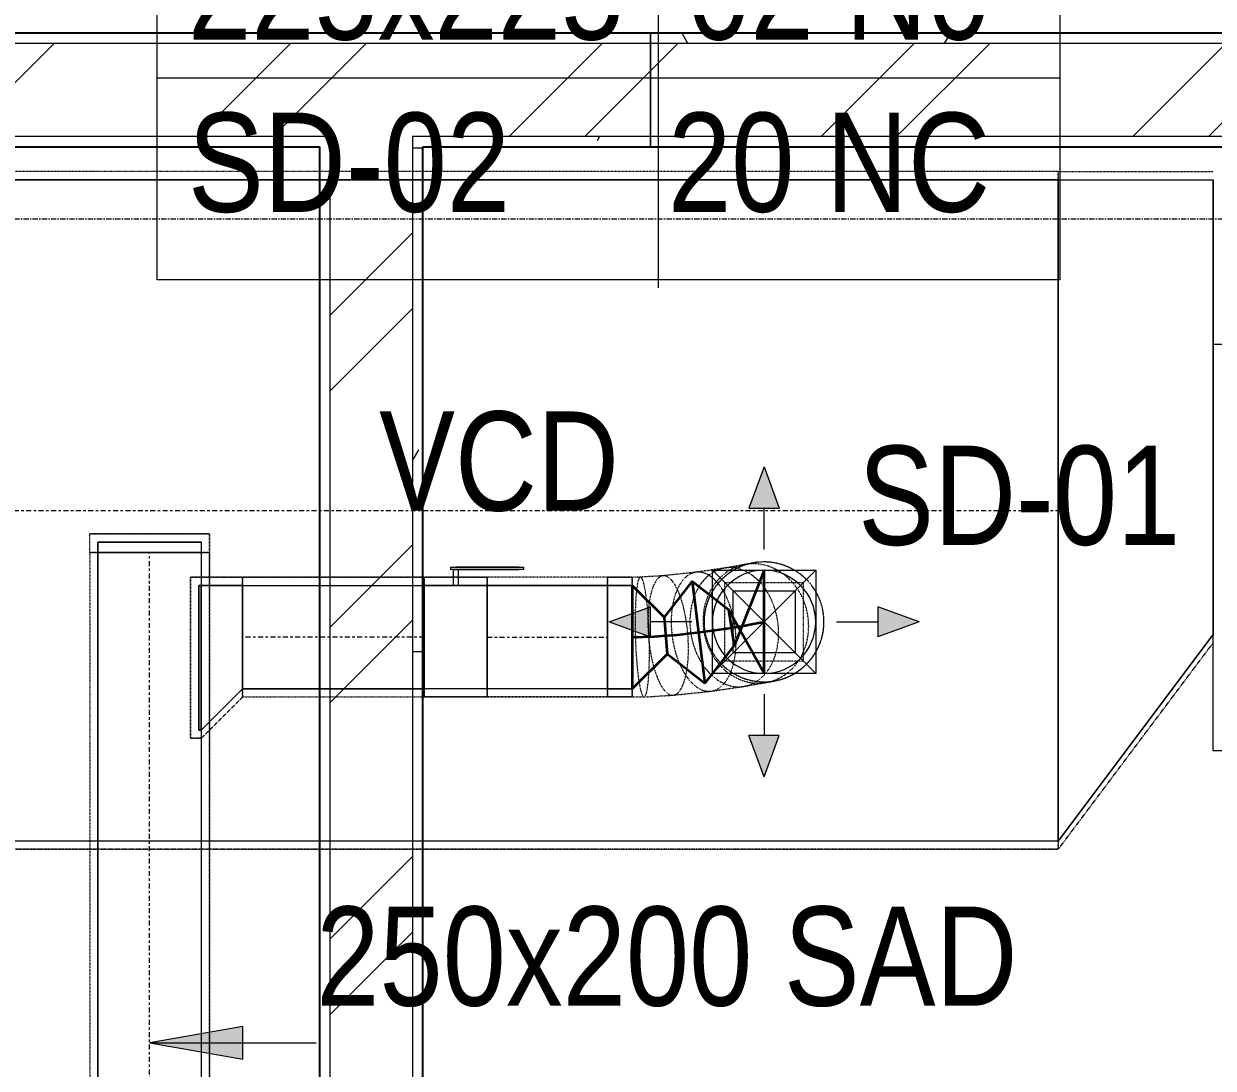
# Model space of a CAD drawing. Header units: inches. Extents: x -83664 to 20107, y -47222 to 19398.
# Drawn here: x 2137 to 5014, y -20819 to -18292 of the extents above; entities that cross this region are included whole.
import ezdxf

# ---------------------------------------------------------------- set-up
doc = ezdxf.new("R2010")
doc.units = ezdxf.units.IN
doc.header["$MEASUREMENT"] = 0
for name, pattern in [('Center', [29.999999, 12, -6, 6, -6]), ('Grid Line', [22.225, 12.7, -3.175, 3.175, -3.175]), ('Hidden 0_50', [1.0584, 0.5292, -0.5292])]:
    doc.linetypes.add(name, pattern=pattern)
for name, color, linetype, lineweight, true_color in [('A-DETL', 7, 'Continuous', 18, 0x00a600), ('M-HVAC-DUCT', 7, 'Continuous', 9, 0xffe97f), ('M-HVAC-DUCT-PATT', 7, 'Continuous', 35, 0x007f00)]:
    doc.layers.add(name, color=color, linetype=linetype, lineweight=lineweight, true_color=true_color)
for name, color, linetype, lineweight in [('A-DETL-GENF', 7, 'Continuous', 9), ('A-WALL', 7, 'Continuous', 9), ('A-WALL-PATT', 7, 'Continuous', 25), ('G-ANNO-TEXT', 7, 'Continuous', 9), ('M-HVAC-CDFF', 7, 'Continuous', 9), ('M-HVAC-DUCT-CNTR', 7, 'Center', 9), ('M-HVAC-DUCT-IDEN', 7, 'Continuous', 18), ('S-GRID', 7, 'Continuous', 9)]:
    doc.layers.add(name, color=color, linetype=linetype, lineweight=lineweight)
doc.styles.add('Arial Narrow_21', font='ARIALN.TTF', dxfattribs={"height": 240})
pattern_1 = [(0, (0, 0), (1219.2, 304.8), [50.292, -864.108, 50.292, -864.108, -4876.8]), (0, (0, 0), (1219.2, 304.8), [-1828.8, 50.292, -1778.508, 50.292, -864.108, -2133.6]), (0, (0, 0), (1219.2, 304.8), [-4572, 50.292, -559.308, 50.292, -1473.708]), (120, (457.2, 152.4), (-873.56454, 903.45817), [50.292, -864.108, 50.292, -864.108, -4876.8]), (120, (457.2, 152.4), (-873.56454, 903.45817), [-1828.8, 50.292, -1778.508, 50.292, -864.108, -2133.6]), (120, (457.2, 152.4), (-873.56454, 903.45817), [-4572, 50.292, -559.308, 50.292, -1473.708]), (240, (609.6, 762), (-345.63546, -1208.25817), [50.292, -864.108, 50.292, -864.108, -4876.8]), (240, (609.6, 762), (-345.63546, -1208.25817), [-1828.8, 50.292, -1778.508, 50.292, -864.108, -2133.6]), (240, (609.6, 762), (-345.63546, -1208.25817), [-4572, 50.292, -559.308, 50.292, -1473.708])]
pattern_2 = [(45, (0, 0), (-377.1708, 377.1708), []), (45, (0, 571.5), (-377.1708, 377.1708), [])]

# ---------------------------------------------------------------- blocks, each defined once
blk = doc.blocks.new('M_Rectangular Endcap - Standard-V68-FIRST FLOOR AC CONDITIONING LAYOUT - PART A')
at = {"layer": 'M-HVAC-DUCT', "color": 30, "true_color": 0xff7f00}
for p, q in [((0, 125), (0, -125)), ((0, -125), (0, 125)), ((0, 125), (25, 125)), ((25, 125), (0, 125)), ((25, 125), (25, -125)), ((25, -125), (25, 125)), ((25, -125), (0, -125)), ((25, -125), (0, -125))]:
    blk.add_line(p, q, dxfattribs=at)
blk = doc.blocks.new('GCE-AT-Supply Air Rectangular Diffuser - 150x150-6788647-FIRST FLOOR AC CONDITIONING LAYOUT - PART A')
at = {"layer": 'A-DETL-GENF', "true_color": 0xff7f00}
for points in [[(36.4, 275), (0, 375), (-36.4, 275)], [(-275, -36.4), (-275, 36.4), (-375, 0), (-317.9, -20.8)], [(275, -36.4), (375, 0), (275, 36.4)], [(0, -375), (36.4, -275), (-36.4, -275)]]:
    blk.add_hatch(color=30, dxfattribs=at).paths.add_polyline_path(points)
at = {"layer": 'A-DETL-GENF', "color": 30, "true_color": 0xff7f00}
for p, q in [((0, 375), (-36.4, 275)), ((0, 375), (36.4, 275)), ((-36.4, 275), (36.4, 275)), ((0, 175), (0, 275)), ((-125, -125), (125, 125)), ((-125, 125), (125, -125)), ((-125, -125), (-125, 125)), ((-125, 125), (125, 125)), ((125, 125), (125, -125)), ((-375, 0), (-275, 36.4)), ((-275, -36.4), (-275, 36.4)), ((275, 36.4), (275, -36.4)), ((375, 0), (275, 36.4)), ((175, 0), (275, 0)), ((-375, 0), (-275, -36.4)), ((-175, 0), (-275, 0)), ((375, 0), (275, -36.4)), ((125, -125), (-125, -125)), ((0, -175), (0, -275)), ((36.4, -275), (-36.4, -275)), ((0, -375), (-36.4, -275)), ((0, -375), (36.4, -275))]:
    blk.add_line(p, q, dxfattribs=at)
blk = doc.blocks.new('M_Rectangular to Round Transition - Angle - 45 Degree-V69-FIRST FLOOR AC CONDITIONING LAYOUT - PART A')
at = {"layer": 'M-HVAC-DUCT', "color": 30, "true_color": 0xff7f00}
for p, q in [((0, 125), (60.4, 125)), ((60.4, 125), (0, 125)), ((0, 125), (0, -125)), ((0, -125), (0, 125)), ((60.4, 0), (60.4, 125)), ((60.4, 0), (60.4, 125)), ((60.4, -125), (60.4, 0)), ((60.4, -125), (60.4, 0)), ((0, -125), (60.4, -125)), ((60.4, -125), (0, -125))]:
    blk.add_line(p, q, dxfattribs=at)
blk = doc.blocks.new('M_Rectangular to Round Transition - Angle - 45 Degree-7596061-FIRST FLOOR AC CONDITIONING LAYOUT - PART A')
at = {"layer": 'M-HVAC-DUCT', "color": 30, "true_color": 0xff7f00}
for p, q in [((155309.4, 78708), (155459.4, 78708)), ((155309.4, 78558), (155309.4, 78708)), ((155459.4, 78708), (155459.4, 78558)), ((155459.4, 78558), (155309.4, 78558))]:
    blk.add_line(p, q, dxfattribs=at)
for start, end in [(90, 180), (0, 90), (180, 270), (270, 0)]:
    blk.add_arc((155384.4, 78633), 125, start, end, dxfattribs=at)
blk = doc.blocks.new('TEMW-ME-DMP-Volume Control Damper - Standard-7399621-FIRST FLOOR AC CONDITIONING LAYOUT - PART A')
at = {"layer": 'M-HVAC-DUCT', "color": 30, "true_color": 0xff7f00}
for p, q in [((-165.1, 163.1), (-165.1, 169.4)), ((-152.4, 169.4), (-165.1, 169.4)), ((-165.1, 163.1), (-152.4, 163.1)), ((0, 169.4), (-152.4, 169.4)), ((-152.4, 169.4), (0, 169.4)), ((0, 163.1), (-152.4, 163.1)), ((-152.4, 163.1), (0, 163.1)), ((-6.4, 125), (-6.4, 163.1)), ((6.3, 163.1), (-6.4, 163.1)), ((6.3, 163.1), (-6.4, 163.1)), ((12.7, 169.4), (0, 169.4)), ((0, 163.1), (12.7, 163.1)), ((6.3, 163.1), (6.3, 125)), ((12.7, 169.4), (12.7, 163.1)), ((-76.2, 125), (-76.2, -125)), ((-76.2, -125), (-76.2, 125)), ((76.2, 125), (-76.2, 125)), ((-76.2, 125), (76.2, 125)), ((-76.2, 125), (76.2, 125)), ((-6.4, 125), (6.3, 125)), ((-6.4, 125), (6.3, 125)), ((76.2, 125), (76.2, -125)), ((76.2, -125), (76.2, 125)), ((-76.2, -125), (76.2, -125)), ((-76.2, -125), (76.2, -125)), ((-76.2, -125), (76.2, -125))]:
    blk.add_line(p, q, dxfattribs=at)
blk = doc.blocks.new('M_Rec Transition - Length - Standard-8296094-FIRST FLOOR AC CONDITIONING LAYOUT - PART A')
at = {"layer": 'M-HVAC-DUCT', "color": 30, "true_color": 0xff7f00}
for p, q in [((0, 800), (0, -800)), ((0, 800), (375, 800)), ((0, 800), (375, 800)), ((0, -800), (0, 800)), ((375, -300), (375, 800)), ((375, 800), (375, -300)), ((0, -800), (375, -300)), ((375, -300), (0, -800))]:
    blk.add_line(p, q, dxfattribs=at)
blk = doc.blocks.new('M_Rectangular Tap - Beveled - Standard-V169-FIRST FLOOR AC CONDITIONING LAYOUT - PART A')
at = {"layer": 'M-HVAC-DUCT', "color": 30, "true_color": 0xff7f00}
for p, q in [((100, 125), (-6.096, 125)), ((-6.096, 125), (100, 125)), ((-6.096, 125), (-6.096, -225)), ((-6.096, -225), (-6.096, 125)), ((100, 125), (100, -125)), ((100, -125), (100, 125)), ((0, -225), (100, -125)), ((0, -225), (100, -125)), ((-6.096, -225), (0, -225)), ((0, -225), (-6.096, -225))]:
    blk.add_line(p, q, dxfattribs=at)
blk = doc.blocks.new('TEMW-SMBZ-HO-BM-HVAC-00002_rvt-1-FIRST FLOOR AC CONDITIONING LAYOUT - PART A')
at = {"layer": 'M-HVAC-DUCT', "color": 30, "linetype": 'Hidden 0_50', "true_color": 0xff7f00}
for p, q in [((156096, 79722.7), (136649.7, 79722.7)), ((156096, 79722.7), (136649.7, 79722.7)), ((156096, 78082.7), (156096, 79722.7)), ((156096, 79722.7), (156096, 78082.7)), ((156096, 79722.7), (156096, 78082.7)), ((156096, 79722.7), (156471, 79722.7)), ((156096, 79722.7), (156471, 79722.7)), ((156096, 78082.7), (156096, 79722.7)), ((154043.2, 78846), (153753.2, 78846)), ((153753.2, 78846), (154043.2, 78846)), ((153753.2, 78801), (153753.2, 78846)), ((153753.2, 78801), (153753.2, 78846)), ((154043.2, 78846), (154043.2, 78801)), ((154043.2, 78801), (154043.2, 78846)), ((154043.2, 78801), (153753.2, 78801)), ((153753.2, 78801), (154043.2, 78801)), ((154043.2, 78801), (153753.2, 78801)), ((153753.2, 78801), (154043.2, 78801)), ((153753.2, 78801), (153753.2, 75738.2)), ((153753.2, 78801), (153753.2, 75738.2)), ((154043.2, 75738.2), (154043.2, 78801)), ((154043.2, 78801), (154043.2, 75738.2)), ((155220.9, 78753.2), (155140.1, 78744.6)), ((155290.5, 78763.4), (155219.3, 78753)), ((155339.4, 78772), (155288.5, 78763.1)), ((155356.8, 78775.4), (155337.4, 78771.6)), ((154123.2, 78741.3), (153997.1, 78741.3)), ((153997.1, 78741.3), (153997.1, 78351.3)), ((153997.1, 78351.3), (153997.1, 78741.3)), ((153997.1, 78741.3), (154123.2, 78741.3)), ((154123.2, 78741.3), (154123.2, 78451.3)), ((154123.2, 78451.3), (154123.2, 78741.3)), ((154562.4, 78741.3), (154123.2, 78741.3)), ((154123.2, 78741.3), (154562.4, 78741.3)), ((154123.2, 78451.3), (154123.2, 78741.3)), ((154123.2, 78741.3), (154123.2, 78451.3)), ((154562.4, 78741.3), (154562.4, 78451.3)), ((154714.8, 78741.3), (154562.4, 78741.3)), ((154562.4, 78741.3), (154714.8, 78741.3)), ((154562.4, 78451.3), (154562.4, 78741.3)), ((154562.4, 78741.3), (154562.4, 78451.3)), ((154562.4, 78451.3), (154562.4, 78741.3)), ((154714.8, 78451.3), (154714.8, 78741.3)), ((154714.8, 78741.3), (154714.8, 78451.3)), ((155005.4, 78741.3), (154714.8, 78741.3)), ((155005.4, 78741.3), (154714.8, 78741.3)), ((154714.8, 78451.3), (154714.8, 78741.3)), ((154714.8, 78741.3), (154714.8, 78451.3)), ((155005.4, 78451.3), (155005.4, 78741.3)), ((155005.4, 78741.3), (155005.4, 78451.3)), ((155005.4, 78741.3), (155065.7, 78741.3)), ((155065.7, 78741.3), (155005.4, 78741.3)), ((155005.4, 78451.3), (155005.4, 78741.3)), ((155005.4, 78741.3), (155005.4, 78451.3)), ((155085.5, 78741.3), (155065.7, 78741.3)), ((155065.7, 78741.3), (155065.7, 78451.3)), ((155065.7, 78741.3), (155065.7, 78451.3)), ((155065.7, 78596.3), (155065.7, 78741.3)), ((155065.7, 78596.3), (155065.7, 78741.3)), ((155140.8, 78744.7), (155085.4, 78741.3)), ((155289.4, 78538), (155289.4, 78728)), ((155289.4, 78728), (155479.4, 78728)), ((155479.4, 78728), (155479.4, 78538)), ((155065.7, 78451.3), (155065.7, 78596.3)), ((155065.7, 78451.3), (155065.7, 78596.3)), ((156096, 78082.7), (156471, 78582.7)), ((156471, 78582.7), (156096, 78082.7)), ((155479.4, 78538), (155289.4, 78538)), ((155165, 78455.6), (155255.7, 78465.2)), ((155257.2, 78465.4), (155334.4, 78476.7)), ((155336.5, 78477.1), (155389.9, 78486.4)), ((155391.9, 78486.8), (155411.9, 78490.6)), ((154023.2, 78351.3), (154123.2, 78451.3)), ((154123.2, 78451.3), (154023.2, 78351.3)), ((154123.2, 78451.3), (154562.4, 78451.3)), ((154123.2, 78451.3), (154562.4, 78451.3)), ((154562.4, 78451.3), (154714.8, 78451.3)), ((154714.8, 78451.3), (154562.4, 78451.3)), ((154714.8, 78451.3), (155005.4, 78451.3)), ((155005.4, 78451.3), (154714.8, 78451.3)), ((155005.4, 78451.3), (155065.7, 78451.3)), ((155065.7, 78451.3), (155005.4, 78451.3)), ((155065.7, 78451.3), (155094.3, 78451.3)), ((155094.4, 78451.3), (155164.3, 78455.6)), ((153997.1, 78351.3), (154023.2, 78351.3)), ((154023.2, 78351.3), (153997.1, 78351.3)), ((136649.7, 78082.7), (156096, 78082.7)), ((156096, 78082.7), (136649.7, 78082.7))]:
    blk.add_line(p, q, dxfattribs=at)
at = {"layer": 'M-HVAC-DUCT', "color": 30, "true_color": 0xff7f00}
for p, q in [((136649.7, 79702.7), (156096, 79702.7)), ((156096, 79702.7), (136649.7, 79702.7)), ((156096, 79702.7), (156096, 78102.7)), ((156096, 78102.7), (156096, 79702.7)), ((153773.2, 78801), (154023.2, 78801)), ((154023.2, 78801), (153773.2, 78801)), ((153773.2, 75738.2), (153773.2, 78801)), ((153773.2, 78801), (153773.2, 75738.2)), ((154023.2, 78801), (154023.2, 75738.2)), ((154023.2, 78801), (154023.2, 75738.2)), ((154023.2, 78721.3), (154017.1, 78721.3)), ((154017.1, 78721.3), (154023.2, 78721.3)), ((154017.1, 78721.3), (154017.1, 78371.3)), ((154017.1, 78371.3), (154017.1, 78721.3)), ((154023.2, 78721.3), (154023.2, 78371.3)), ((154023.2, 78371.3), (154023.2, 78721.3)), ((154123.2, 78471.3), (154123.2, 78721.3)), ((154123.2, 78721.3), (154123.2, 78471.3)), ((154123.2, 78721.3), (154562.4, 78721.3)), ((154123.2, 78721.3), (154562.4, 78721.3)), ((154562.4, 78471.3), (154562.4, 78721.3)), ((154562.4, 78721.3), (154562.4, 78471.3)), ((154714.8, 78721.3), (154714.8, 78471.3)), ((154714.8, 78471.3), (154714.8, 78721.3)), ((154714.8, 78721.3), (155005.4, 78721.3)), ((155005.4, 78721.3), (154714.8, 78721.3)), ((155005.4, 78721.3), (155005.4, 78471.3)), ((155005.4, 78471.3), (155005.4, 78721.3)), ((154562.4, 78471.3), (154123.2, 78471.3)), ((154123.2, 78471.3), (154562.4, 78471.3)), ((155005.4, 78471.3), (154714.8, 78471.3)), ((155005.4, 78471.3), (154714.8, 78471.3)), ((154017.1, 78371.3), (154023.2, 78371.3)), ((154023.2, 78371.3), (154017.1, 78371.3)), ((156096, 78102.7), (136649.7, 78102.7)), ((156096, 78102.7), (136649.7, 78102.7))]:
    blk.add_line(p, q, dxfattribs=at)
at = {"layer": 'M-HVAC-DUCT', "color": 30, "linetype": 'Hidden 0_50', "true_color": 0xff7f00}
for start, end in [(90, 180), (96.429, 276.429), (276.429, 96.429), (0, 90), (180, 270), (270, 0)]:
    blk.add_arc((155384.4, 78633), 145, start, end, dxfattribs=at)
for points in [[(155222.6, 78753.3), (155215.8, 78752.9), (155202.8, 78748.7), (155185.6, 78732.9), (155172.1, 78708.7), (155163, 78677.7), (155159, 78642.1), (155160.5, 78604.2), (155167.3, 78566.6), (155178.9, 78532), (155194.5, 78502.6), (155213.1, 78480.4), (155233.5, 78467.1), (155247.2, 78464.7), (155254, 78465.1)], [(155295.1, 78763.9), (155285.8, 78763.1), (155267.8, 78758.2), (155243.7, 78741.4), (155224.3, 78716.4), (155210.9, 78684.8), (155204.5, 78648.7), (155205.4, 78610.7), (155213.6, 78573.4), (155228.6, 78539.2), (155249.2, 78510.6), (155274.2, 78489.4), (155301.8, 78477.1), (155320.6, 78475.4), (155329.9, 78476.2)], [(155254, 78465.1), (155260.7, 78465.5), (155273.7, 78469.7), (155290.9, 78485.5), (155304.5, 78509.7), (155313.6, 78540.7), (155317.5, 78576.4), (155316.1, 78614.3), (155309.3, 78651.8), (155297.7, 78686.5), (155282.1, 78715.9), (155263.4, 78738), (155243.1, 78751.3), (155229.3, 78753.8), (155222.6, 78753.3)], [(155347.3, 78773.1), (155336.3, 78771.9), (155314.6, 78766.4), (155285.4, 78748.7), (155261.7, 78722.9), (155245, 78690.7), (155236.4, 78654.3), (155236.6, 78616.2), (155245.5, 78579), (155262.5, 78545.2), (155286.5, 78517.1), (155315.8, 78496.6), (155348.4, 78485.2), (155370.9, 78484.2), (155382, 78485.3)], [(155368.1, 78777.1), (155355.5, 78775.7), (155330.8, 78769.5), (155297.3, 78751), (155269.7, 78724.4), (155249.9, 78691.6), (155239.3, 78654.9), (155238.6, 78616.6), (155247.8, 78579.4), (155266.3, 78545.9), (155292.9, 78518.3), (155325.7, 78498.6), (155362.5, 78488), (155388, 78487.5), (155400.6, 78488.9)], [(155329.9, 78476.2), (155339.1, 78477), (155357.2, 78481.9), (155381.2, 78498.7), (155400.6, 78523.8), (155414, 78555.4), (155420.4, 78591.4), (155419.5, 78629.4), (155411.3, 78666.8), (155396.4, 78700.9), (155375.7, 78729.6), (155350.7, 78750.8), (155323.1, 78763), (155304.3, 78764.8), (155295.1, 78763.9)], [(155382, 78485.3), (155393, 78486.4), (155414.7, 78492), (155443.8, 78509.6), (155467.6, 78535.5), (155484.3, 78567.7), (155492.9, 78604.1), (155492.7, 78642.2), (155483.8, 78679.4), (155466.8, 78713.2), (155442.8, 78741.3), (155413.5, 78761.7), (155380.9, 78773.1), (155358.4, 78774.2), (155347.3, 78773.1)], [(155400.6, 78488.9), (155413.2, 78490.3), (155437.9, 78496.5), (155471.4, 78515), (155499, 78541.6), (155518.8, 78574.4), (155529.4, 78611.1), (155530.1, 78649.4), (155520.9, 78686.6), (155502.4, 78720.1), (155475.8, 78747.7), (155443, 78767.4), (155406.2, 78778), (155380.7, 78778.5), (155368.1, 78777.1)], [(155085.5, 78741.3), (155084, 78741.3), (155081.3, 78738), (155077.6, 78723.3), (155074.8, 78700), (155073, 78669.6), (155072.4, 78634.3), (155073, 78596.3), (155074.7, 78558.3), (155077.4, 78523), (155081, 78492.6), (155085.2, 78469.3), (155089.8, 78454.6), (155092.8, 78451.3), (155094.3, 78451.3)], [(155094.3, 78451.3), (155095.7, 78451.3), (155098.5, 78454.6), (155102.2, 78469.3), (155105, 78492.6), (155106.8, 78523), (155107.4, 78558.3), (155106.8, 78596.3), (155105.1, 78634.3), (155102.4, 78669.6), (155098.8, 78700), (155094.6, 78723.3), (155090, 78738), (155087, 78741.3), (155085.5, 78741.3)], [(155141.2, 78744.7), (155137, 78744.5), (155129, 78740.9), (155118.5, 78725.8), (155110.3, 78702.2), (155105, 78671.6), (155103, 78636.1), (155104.3, 78598.2), (155109, 78560.4), (155116.6, 78525.3), (155126.6, 78495.4), (155138.4, 78472.5), (155151.2, 78458.4), (155159.8, 78455.4), (155163.9, 78455.5)], [(155163.9, 78455.5), (155168.1, 78455.7), (155176.1, 78459.4), (155186.6, 78474.4), (155194.8, 78498.1), (155200.1, 78528.6), (155202.1, 78564.1), (155200.8, 78602), (155196.1, 78639.8), (155188.6, 78674.9), (155178.5, 78704.9), (155166.7, 78727.7), (155153.9, 78741.9), (155145.4, 78744.8), (155141.2, 78744.7)]]:
    blk.add_open_spline(points, degree=3, dxfattribs=at)
at = {"layer": 'M-HVAC-DUCT-CNTR', "color": 30, "true_color": 0xff7f00}
for p, q in [((136649.7, 78902.7), (156096, 78902.7)), ((153898.2, 75738.2), (153898.2, 78801)), ((154562.4, 78596.3), (154123.2, 78596.3)), ((154714.8, 78596.3), (155005.4, 78596.3))]:
    blk.add_line(p, q, dxfattribs=at)
at = {"layer": 'M-HVAC-DUCT-CNTR', "color": 30, "linetype": 'Continuous', "lineweight": 35, "true_color": 0xff7f00}
blk.add_open_spline([(155065.7, 78596.3), (155205.5, 78596.3), (155384.4, 78633), (155384.4, 78633)], degree=3, dxfattribs=at)
at = {"layer": 'M-HVAC-DUCT-PATT', "color": 30, "true_color": 0xff7f00}
for p, q in [((155384.4, 78758), (155312.4, 78574.8)), ((155384.4, 78508), (155384.4, 78758)), ((155210.5, 78731.7), (155142.8, 78644.2)), ((155210.5, 78731.7), (155298.3, 78663.1)), ((155210.5, 78731.7), (155241.3, 78483.6)), ((155210.5, 78731.7), (155241.3, 78483.6)), ((155065.7, 78721.3), (155142.8, 78644.2)), ((155065.7, 78721.3), (155065.7, 78471.3)), ((155065.7, 78721.3), (155065.7, 78471.3)), ((155142.8, 78644.2), (155150.2, 78555)), ((155384.4, 78508), (155298.3, 78663.1)), ((155298.3, 78663.1), (155312.4, 78574.8)), ((155065.7, 78471.3), (155150.2, 78555)), ((155241.3, 78483.6), (155150.2, 78555)), ((155241.3, 78483.6), (155312.4, 78574.8))]:
    blk.add_line(p, q, dxfattribs=at)
at = {"layer": 'M-HVAC-CDFF', "color": 6, "linetype": 'Hidden 0_50', "lineweight": 9, "true_color": 0xff00ff}
blk.add_blockref('GCE-AT-Supply Air Rectangular Diffuser - 150x150-6788647-FIRST FLOOR AC CONDITIONING LAYOUT - PART A', (155384.4, 78633), dxfattribs=at)
at = {"layer": 'M-HVAC-DUCT', "color": 6, "linetype": 'Hidden 0_50', "lineweight": 9, "true_color": 0xff00ff}
for name, p in [('M_Rec Transition - Length - Standard-8296094-FIRST FLOOR AC CONDITIONING LAYOUT - PART A', (156096, 78902.7)), ('M_Rectangular to Round Transition - Angle - 45 Degree-7596061-FIRST FLOOR AC CONDITIONING LAYOUT - PART A', (0, 0)), ('M_Rectangular Tap - Beveled - Standard-V169-FIRST FLOOR AC CONDITIONING LAYOUT - PART A', (154023.2, 78596.3)), ('M_Rectangular to Round Transition - Angle - 45 Degree-V69-FIRST FLOOR AC CONDITIONING LAYOUT - PART A', (155005.4, 78596.3))]:
    blk.add_blockref(name, p, dxfattribs=at)
at = {"layer": 'M-HVAC-DUCT', "color": 6, "linetype": 'Hidden 0_50', "lineweight": 9, "true_color": 0xff00ff, "rotation": 90}
blk.add_blockref('M_Rectangular Endcap - Standard-V68-FIRST FLOOR AC CONDITIONING LAYOUT - PART A', (153898.2, 78801), dxfattribs=at)
at = {"layer": 'M-HVAC-DUCT', "color": 6, "linetype": 'Hidden 0_50', "lineweight": 9, "true_color": 0xff00ff, "extrusion": (0, 0, -1)}
blk.add_blockref('TEMW-ME-DMP-Volume Control Damper - Standard-7399621-FIRST FLOOR AC CONDITIONING LAYOUT - PART A', (-154638.6, 78596.3), dxfattribs=at)
blk = doc.blocks.new('TEMW-SMBZ-HO-BM-HVAC-00002_rvt-2-FIRST FLOOR AC CONDITIONING LAYOUT - PART A')
at = {"layer": 'M-HVAC-DUCT', "color": 30, "linetype": 'Hidden 0_50', "true_color": 0xff7f00}
for p, q in [((156096, 79722.7), (136649.7, 79722.7)), ((156096, 79722.7), (136649.7, 79722.7)), ((156096, 78082.7), (156096, 79722.7)), ((156096, 79722.7), (156096, 78082.7)), ((156096, 79722.7), (156096, 78082.7)), ((156096, 79722.7), (156471, 79722.7)), ((156096, 79722.7), (156471, 79722.7)), ((156096, 78082.7), (156096, 79722.7)), ((154043.2, 78846), (153753.2, 78846)), ((153753.2, 78846), (154043.2, 78846)), ((153753.2, 78801), (153753.2, 78846)), ((153753.2, 78801), (153753.2, 78846)), ((154043.2, 78846), (154043.2, 78801)), ((154043.2, 78801), (154043.2, 78846)), ((154043.2, 78801), (153753.2, 78801)), ((153753.2, 78801), (154043.2, 78801)), ((154043.2, 78801), (153753.2, 78801)), ((153753.2, 78801), (154043.2, 78801)), ((153753.2, 78801), (153753.2, 75738.2)), ((153753.2, 78801), (153753.2, 75738.2)), ((154043.2, 75738.2), (154043.2, 78801)), ((154043.2, 78801), (154043.2, 75738.2)), ((155220.9, 78753.2), (155140.1, 78744.6)), ((155290.5, 78763.4), (155219.3, 78753)), ((155339.4, 78772), (155288.5, 78763.1)), ((155356.8, 78775.4), (155337.4, 78771.6)), ((154123.2, 78741.3), (153997.1, 78741.3)), ((153997.1, 78741.3), (153997.1, 78351.3)), ((153997.1, 78351.3), (153997.1, 78741.3)), ((153997.1, 78741.3), (154123.2, 78741.3)), ((154123.2, 78741.3), (154123.2, 78451.3)), ((154123.2, 78451.3), (154123.2, 78741.3)), ((154562.4, 78741.3), (154123.2, 78741.3)), ((154123.2, 78741.3), (154562.4, 78741.3)), ((154123.2, 78451.3), (154123.2, 78741.3)), ((154123.2, 78741.3), (154123.2, 78451.3)), ((154562.4, 78741.3), (154562.4, 78451.3)), ((154714.8, 78741.3), (154562.4, 78741.3)), ((154562.4, 78741.3), (154714.8, 78741.3)), ((154562.4, 78451.3), (154562.4, 78741.3)), ((154562.4, 78741.3), (154562.4, 78451.3)), ((154562.4, 78451.3), (154562.4, 78741.3)), ((154714.8, 78451.3), (154714.8, 78741.3)), ((154714.8, 78741.3), (154714.8, 78451.3)), ((155005.4, 78741.3), (154714.8, 78741.3)), ((155005.4, 78741.3), (154714.8, 78741.3)), ((154714.8, 78451.3), (154714.8, 78741.3)), ((154714.8, 78741.3), (154714.8, 78451.3)), ((155005.4, 78451.3), (155005.4, 78741.3)), ((155005.4, 78741.3), (155005.4, 78451.3)), ((155005.4, 78741.3), (155065.7, 78741.3)), ((155065.7, 78741.3), (155005.4, 78741.3)), ((155005.4, 78451.3), (155005.4, 78741.3)), ((155005.4, 78741.3), (155005.4, 78451.3)), ((155085.5, 78741.3), (155065.7, 78741.3)), ((155065.7, 78741.3), (155065.7, 78451.3)), ((155065.7, 78741.3), (155065.7, 78451.3)), ((155065.7, 78596.3), (155065.7, 78741.3)), ((155065.7, 78596.3), (155065.7, 78741.3)), ((155140.8, 78744.7), (155085.4, 78741.3)), ((155289.4, 78538), (155289.4, 78728)), ((155289.4, 78728), (155479.4, 78728)), ((155479.4, 78728), (155479.4, 78538)), ((155065.7, 78451.3), (155065.7, 78596.3)), ((155065.7, 78451.3), (155065.7, 78596.3)), ((156096, 78082.7), (156471, 78582.7)), ((156471, 78582.7), (156096, 78082.7)), ((155479.4, 78538), (155289.4, 78538)), ((155165, 78455.6), (155255.7, 78465.2)), ((155257.2, 78465.4), (155334.4, 78476.7)), ((155336.5, 78477.1), (155389.9, 78486.4)), ((155391.9, 78486.8), (155411.9, 78490.6)), ((154023.2, 78351.3), (154123.2, 78451.3)), ((154123.2, 78451.3), (154023.2, 78351.3)), ((154123.2, 78451.3), (154562.4, 78451.3)), ((154123.2, 78451.3), (154562.4, 78451.3)), ((154562.4, 78451.3), (154714.8, 78451.3)), ((154714.8, 78451.3), (154562.4, 78451.3)), ((154714.8, 78451.3), (155005.4, 78451.3)), ((155005.4, 78451.3), (154714.8, 78451.3)), ((155005.4, 78451.3), (155065.7, 78451.3)), ((155065.7, 78451.3), (155005.4, 78451.3)), ((155065.7, 78451.3), (155094.3, 78451.3)), ((155094.4, 78451.3), (155164.3, 78455.6)), ((153997.1, 78351.3), (154023.2, 78351.3)), ((154023.2, 78351.3), (153997.1, 78351.3)), ((136649.7, 78082.7), (156096, 78082.7)), ((156096, 78082.7), (136649.7, 78082.7))]:
    blk.add_line(p, q, dxfattribs=at)
at = {"layer": 'M-HVAC-DUCT', "color": 30, "true_color": 0xff7f00}
for p, q in [((136649.7, 79702.7), (156096, 79702.7)), ((156096, 79702.7), (136649.7, 79702.7)), ((156096, 79702.7), (156096, 78102.7)), ((156096, 78102.7), (156096, 79702.7)), ((153773.2, 78801), (154023.2, 78801)), ((154023.2, 78801), (153773.2, 78801)), ((153773.2, 75738.2), (153773.2, 78801)), ((153773.2, 78801), (153773.2, 75738.2)), ((154023.2, 78801), (154023.2, 75738.2)), ((154023.2, 78801), (154023.2, 75738.2)), ((154023.2, 78721.3), (154017.1, 78721.3)), ((154017.1, 78721.3), (154023.2, 78721.3)), ((154017.1, 78721.3), (154017.1, 78371.3)), ((154017.1, 78371.3), (154017.1, 78721.3)), ((154023.2, 78721.3), (154023.2, 78371.3)), ((154023.2, 78371.3), (154023.2, 78721.3)), ((154123.2, 78471.3), (154123.2, 78721.3)), ((154123.2, 78721.3), (154123.2, 78471.3)), ((154123.2, 78721.3), (154562.4, 78721.3)), ((154123.2, 78721.3), (154562.4, 78721.3)), ((154562.4, 78471.3), (154562.4, 78721.3)), ((154562.4, 78721.3), (154562.4, 78471.3)), ((154714.8, 78721.3), (154714.8, 78471.3)), ((154714.8, 78471.3), (154714.8, 78721.3)), ((154714.8, 78721.3), (155005.4, 78721.3)), ((155005.4, 78721.3), (154714.8, 78721.3)), ((155005.4, 78721.3), (155005.4, 78471.3)), ((155005.4, 78471.3), (155005.4, 78721.3)), ((154562.4, 78471.3), (154123.2, 78471.3)), ((154123.2, 78471.3), (154562.4, 78471.3)), ((155005.4, 78471.3), (154714.8, 78471.3)), ((155005.4, 78471.3), (154714.8, 78471.3)), ((154017.1, 78371.3), (154023.2, 78371.3)), ((154023.2, 78371.3), (154017.1, 78371.3)), ((156096, 78102.7), (136649.7, 78102.7)), ((156096, 78102.7), (136649.7, 78102.7))]:
    blk.add_line(p, q, dxfattribs=at)
at = {"layer": 'M-HVAC-DUCT', "color": 30, "linetype": 'Hidden 0_50', "true_color": 0xff7f00}
for start, end in [(90, 180), (96.429, 276.429), (276.429, 96.429), (0, 90), (180, 270), (270, 0)]:
    blk.add_arc((155384.4, 78633), 145, start, end, dxfattribs=at)
for points in [[(155222.6, 78753.3), (155215.8, 78752.9), (155202.8, 78748.7), (155185.6, 78732.9), (155172.1, 78708.7), (155163, 78677.7), (155159, 78642.1), (155160.5, 78604.2), (155167.3, 78566.6), (155178.9, 78532), (155194.5, 78502.6), (155213.1, 78480.4), (155233.5, 78467.1), (155247.2, 78464.7), (155254, 78465.1)], [(155295.1, 78763.9), (155285.8, 78763.1), (155267.8, 78758.2), (155243.7, 78741.4), (155224.3, 78716.4), (155210.9, 78684.8), (155204.5, 78648.7), (155205.4, 78610.7), (155213.6, 78573.4), (155228.6, 78539.2), (155249.2, 78510.6), (155274.2, 78489.4), (155301.8, 78477.1), (155320.6, 78475.4), (155329.9, 78476.2)], [(155254, 78465.1), (155260.7, 78465.5), (155273.7, 78469.7), (155290.9, 78485.5), (155304.5, 78509.7), (155313.6, 78540.7), (155317.5, 78576.4), (155316.1, 78614.3), (155309.3, 78651.8), (155297.7, 78686.5), (155282.1, 78715.9), (155263.4, 78738), (155243.1, 78751.3), (155229.3, 78753.8), (155222.6, 78753.3)], [(155347.3, 78773.1), (155336.3, 78771.9), (155314.6, 78766.4), (155285.4, 78748.7), (155261.7, 78722.9), (155245, 78690.7), (155236.4, 78654.3), (155236.6, 78616.2), (155245.5, 78579), (155262.5, 78545.2), (155286.5, 78517.1), (155315.8, 78496.6), (155348.4, 78485.2), (155370.9, 78484.2), (155382, 78485.3)], [(155368.1, 78777.1), (155355.5, 78775.7), (155330.8, 78769.5), (155297.3, 78751), (155269.7, 78724.4), (155249.9, 78691.6), (155239.3, 78654.9), (155238.6, 78616.6), (155247.8, 78579.4), (155266.3, 78545.9), (155292.9, 78518.3), (155325.7, 78498.6), (155362.5, 78488), (155388, 78487.5), (155400.6, 78488.9)], [(155329.9, 78476.2), (155339.1, 78477), (155357.2, 78481.9), (155381.2, 78498.7), (155400.6, 78523.8), (155414, 78555.4), (155420.4, 78591.4), (155419.5, 78629.4), (155411.3, 78666.8), (155396.4, 78700.9), (155375.7, 78729.6), (155350.7, 78750.8), (155323.1, 78763), (155304.3, 78764.8), (155295.1, 78763.9)], [(155382, 78485.3), (155393, 78486.4), (155414.7, 78492), (155443.8, 78509.6), (155467.6, 78535.5), (155484.3, 78567.7), (155492.9, 78604.1), (155492.7, 78642.2), (155483.8, 78679.4), (155466.8, 78713.2), (155442.8, 78741.3), (155413.5, 78761.7), (155380.9, 78773.1), (155358.4, 78774.2), (155347.3, 78773.1)], [(155400.6, 78488.9), (155413.2, 78490.3), (155437.9, 78496.5), (155471.4, 78515), (155499, 78541.6), (155518.8, 78574.4), (155529.4, 78611.1), (155530.1, 78649.4), (155520.9, 78686.6), (155502.4, 78720.1), (155475.8, 78747.7), (155443, 78767.4), (155406.2, 78778), (155380.7, 78778.5), (155368.1, 78777.1)], [(155085.5, 78741.3), (155084, 78741.3), (155081.3, 78738), (155077.6, 78723.3), (155074.8, 78700), (155073, 78669.6), (155072.4, 78634.3), (155073, 78596.3), (155074.7, 78558.3), (155077.4, 78523), (155081, 78492.6), (155085.2, 78469.3), (155089.8, 78454.6), (155092.8, 78451.3), (155094.3, 78451.3)], [(155094.3, 78451.3), (155095.7, 78451.3), (155098.5, 78454.6), (155102.2, 78469.3), (155105, 78492.6), (155106.8, 78523), (155107.4, 78558.3), (155106.8, 78596.3), (155105.1, 78634.3), (155102.4, 78669.6), (155098.8, 78700), (155094.6, 78723.3), (155090, 78738), (155087, 78741.3), (155085.5, 78741.3)], [(155141.2, 78744.7), (155137, 78744.5), (155129, 78740.9), (155118.5, 78725.8), (155110.3, 78702.2), (155105, 78671.6), (155103, 78636.1), (155104.3, 78598.2), (155109, 78560.4), (155116.6, 78525.3), (155126.6, 78495.4), (155138.4, 78472.5), (155151.2, 78458.4), (155159.8, 78455.4), (155163.9, 78455.5)], [(155163.9, 78455.5), (155168.1, 78455.7), (155176.1, 78459.4), (155186.6, 78474.4), (155194.8, 78498.1), (155200.1, 78528.6), (155202.1, 78564.1), (155200.8, 78602), (155196.1, 78639.8), (155188.6, 78674.9), (155178.5, 78704.9), (155166.7, 78727.7), (155153.9, 78741.9), (155145.4, 78744.8), (155141.2, 78744.7)]]:
    blk.add_open_spline(points, degree=3, dxfattribs=at)
at = {"layer": 'M-HVAC-DUCT-CNTR', "color": 30, "true_color": 0xff7f00}
for p, q in [((136649.7, 78902.7), (156096, 78902.7)), ((153898.2, 75738.2), (153898.2, 78801)), ((154562.4, 78596.3), (154123.2, 78596.3)), ((154714.8, 78596.3), (155005.4, 78596.3))]:
    blk.add_line(p, q, dxfattribs=at)
at = {"layer": 'M-HVAC-DUCT-CNTR', "color": 30, "linetype": 'Continuous', "lineweight": 35, "true_color": 0xff7f00}
blk.add_open_spline([(155065.7, 78596.3), (155205.5, 78596.3), (155384.4, 78633), (155384.4, 78633)], degree=3, dxfattribs=at)
at = {"layer": 'M-HVAC-DUCT-PATT', "color": 30, "true_color": 0xff7f00}
for p, q in [((155384.4, 78758), (155312.4, 78574.8)), ((155384.4, 78508), (155384.4, 78758)), ((155210.5, 78731.7), (155142.8, 78644.2)), ((155210.5, 78731.7), (155298.3, 78663.1)), ((155210.5, 78731.7), (155241.3, 78483.6)), ((155210.5, 78731.7), (155241.3, 78483.6)), ((155065.7, 78721.3), (155142.8, 78644.2)), ((155065.7, 78721.3), (155065.7, 78471.3)), ((155065.7, 78721.3), (155065.7, 78471.3)), ((155142.8, 78644.2), (155150.2, 78555)), ((155384.4, 78508), (155298.3, 78663.1)), ((155298.3, 78663.1), (155312.4, 78574.8)), ((155065.7, 78471.3), (155150.2, 78555)), ((155241.3, 78483.6), (155150.2, 78555)), ((155241.3, 78483.6), (155312.4, 78574.8))]:
    blk.add_line(p, q, dxfattribs=at)
at = {"layer": 'M-HVAC-CDFF', "color": 6, "linetype": 'Hidden 0_50', "lineweight": 9, "true_color": 0xff00ff}
blk.add_blockref('GCE-AT-Supply Air Rectangular Diffuser - 150x150-6788647-FIRST FLOOR AC CONDITIONING LAYOUT - PART A', (155384.4, 78633), dxfattribs=at)
at = {"layer": 'M-HVAC-DUCT', "color": 6, "linetype": 'Hidden 0_50', "lineweight": 9, "true_color": 0xff00ff}
for name, p in [('M_Rec Transition - Length - Standard-8296094-FIRST FLOOR AC CONDITIONING LAYOUT - PART A', (156096, 78902.7)), ('M_Rectangular to Round Transition - Angle - 45 Degree-7596061-FIRST FLOOR AC CONDITIONING LAYOUT - PART A', (0, 0)), ('M_Rectangular Tap - Beveled - Standard-V169-FIRST FLOOR AC CONDITIONING LAYOUT - PART A', (154023.2, 78596.3)), ('M_Rectangular to Round Transition - Angle - 45 Degree-V69-FIRST FLOOR AC CONDITIONING LAYOUT - PART A', (155005.4, 78596.3))]:
    blk.add_blockref(name, p, dxfattribs=at)
at = {"layer": 'M-HVAC-DUCT', "color": 6, "linetype": 'Hidden 0_50', "lineweight": 9, "true_color": 0xff00ff, "rotation": 90}
blk.add_blockref('M_Rectangular Endcap - Standard-V68-FIRST FLOOR AC CONDITIONING LAYOUT - PART A', (153898.2, 78801), dxfattribs=at)
at = {"layer": 'M-HVAC-DUCT', "color": 6, "linetype": 'Hidden 0_50', "lineweight": 9, "true_color": 0xff00ff, "extrusion": (0, 0, -1)}
blk.add_blockref('TEMW-ME-DMP-Volume Control Damper - Standard-7399621-FIRST FLOOR AC CONDITIONING LAYOUT - PART A', (-154638.6, 78596.3), dxfattribs=at)
blk = doc.blocks.new('SMBZ_Hospital Arch Model_2026_01_29_rvt-1-FIRST FLOOR AC CONDITIONING LAYOUT - PART A')
at = {"layer": 'A-WALL-PATT', "lineweight": 9, "true_color": 0xbbbbbb}
h = blk.add_hatch(dxfattribs=at)
h.set_pattern_fill('FP_13', color=9, style=0, pattern_type=2)
h.set_pattern_definition(pattern_1)
h.paths.add_polyline_path([(159879.4, 80032.7), (160034.4, 80032.7), (160034.4, 80057.7), (151909.4, 80057.7), (151909.4, 80032.7), (159854.4, 80032.7)])
h = blk.add_hatch(dxfattribs=at)
h.set_pattern_fill('FP_12', color=9, style=0, pattern_type=2)
h.set_pattern_definition(pattern_2)
h.paths.add_polyline_path([(157434.4, 79807.7), (159879.4, 79807.7), (159879.4, 80032.7), (151909.4, 80032.7), (151909.4, 79807.7), (156648.8, 79807.7)])
h = blk.add_hatch(dxfattribs=at)
h.set_pattern_fill('FP_13', color=9, style=0, pattern_type=2)
h.set_pattern_definition(pattern_1)
h.paths.add_polyline_path([(159879.4, 79782.7), (159879.4, 79807.7), (157634.4, 79807.7), (157634.4, 79782.7), (159854.4, 79782.7)])
h.paths.add_polyline_path([(157409.4, 79782.7), (157434.4, 79782.7), (157434.4, 79807.7), (154534.4, 79807.7), (154534.4, 79782.7), (156648.8, 79782.7)])
h.paths.add_polyline_path([(154334.4, 79782.7), (154334.4, 79807.7), (151909.4, 79807.7), (151909.4, 79782.7), (154309.4, 79782.7)])
h = blk.add_hatch(dxfattribs=at)
h.set_pattern_fill('FP_12', color=9, style=0, pattern_type=2)
h.set_pattern_definition(pattern_2)
h.paths.add_polyline_path([(154334.4, 75307.7), (154534.4, 75307.7), (154534.4, 79807.7), (154334.4, 79807.7), (154334.4, 75332.7)])
h = blk.add_hatch(dxfattribs=at)
h.set_pattern_fill('FP_13', color=9, style=0, pattern_type=2)
h.set_pattern_definition(pattern_1)
h.paths.add_polyline_path([(154309.4, 75307.7), (154334.4, 75307.7), (154334.4, 79782.7), (154309.4, 79782.7), (154309.4, 75332.7)])
h = blk.add_hatch(dxfattribs=at)
h.set_pattern_fill('FP_13', color=9, style=0, pattern_type=2)
h.set_pattern_definition(pattern_1)
h.paths.add_polyline_path([(154559.4, 75332.7), (154559.4, 79782.7), (154534.4, 79782.7), (154534.4, 75332.7)])
at = {"layer": 'A-WALL', "color": 9, "lineweight": 25, "true_color": 0xbbbbbb}
for p, q in [((159854.4, 80057.7), (151909.4, 80057.7)), ((151909.4, 79782.7), (154309.4, 79782.7)), ((154309.4, 79782.7), (154309.4, 75332.7)), ((154559.4, 79782.7), (157409.4, 79782.7)), ((154559.4, 75332.7), (154559.4, 79782.7))]:
    blk.add_line(p, q, dxfattribs=at)
at = {"layer": 'A-WALL', "color": 9, "true_color": 0xbbbbbb}
for p, q in [((155109.4, 80057.7), (153309.4, 80057.7)), ((155109.4, 80057.7), (155109.4, 79782.7)), ((155109.4, 79782.7), (155109.4, 80057.7)), ((156909.4, 80057.7), (155109.4, 80057.7)), ((159854.4, 80032.7), (151909.4, 80032.7)), ((154334.4, 79807.7), (151909.4, 79807.7)), ((154334.4, 79807.7), (154334.4, 79782.7)), ((157434.4, 79807.7), (154534.4, 79807.7)), ((154534.4, 79807.7), (154534.4, 79782.7)), ((153309.4, 79782.7), (154309.4, 79782.7)), ((154309.4, 79782.7), (154309.4, 75332.7)), ((154334.4, 79782.7), (154334.4, 75332.7)), ((154534.4, 79782.7), (154534.4, 75332.7)), ((154559.4, 79782.7), (155109.4, 79782.7)), ((154559.4, 75332.7), (154559.4, 79782.7)), ((155109.4, 79782.7), (156909.4, 79782.7))]:
    blk.add_line(p, q, dxfattribs=at)

msp = doc.modelspace()

# ---------------------------------------------------------------- hatches: boundary and pattern name
at = {"layer": 'M-HVAC-DUCT-IDEN', "lineweight": 9}
msp.add_hatch(color=256, dxfattribs=at).paths.add_polyline_path([(2441.6, -20757.5), (2666.6, -20797.2), (2666.6, -20717.9)])

# ---------------------------------------------------------------- linework, layer by layer
at = {"layer": 'A-DETL', "color": 7, "lineweight": 9}
for p, q in [((3671.4, -17930.9), (3671.4, -18930.9)), ((2458.5, -18422.9), (4643.5, -18422.9))]:
    msp.add_line(p, q, dxfattribs=at)
at = {"layer": 'G-ANNO-TEXT', "flags": 128}
for points in [[(2459.3, -17927.9), (4643.3, -17927.9), (4643.3, -18911.9), (2459.3, -18911.9)], [(5014.3, -19067.6), (5961.6, -19067.6), (5961.6, -20051.6), (5014.3, -20051.6)]]:
    msp.add_lwpolyline(points, close=True, dxfattribs=at)
at = {"layer": 'M-HVAC-DUCT-IDEN', "lineweight": 9}
for p, q in [((2666.6, -20717.9), (2441.6, -20757.5)), ((2666.6, -20797.2), (2666.6, -20717.9)), ((2441.6, -20757.5), (2666.6, -20797.2)), ((2441.6, -20757.5), (2844.6, -20757.5))]:
    msp.add_line(p, q, dxfattribs=at)
at = {"layer": 'S-GRID', "color": 254, "linetype": 'Grid Line', "true_color": 0xdcdcdc}
msp.add_line((20106.7, -18764.5), (-81517, -18764.5), dxfattribs=at)

# ---------------------------------------------------------------- block references
at = {"lineweight": 5}
for name in ['SMBZ_Hospital Arch Model_2026_01_29_rvt-1-FIRST FLOOR AC CONDITIONING LAYOUT - PART A', 'TEMW-SMBZ-HO-BM-HVAC-00002_rvt-1-FIRST FLOOR AC CONDITIONING LAYOUT - PART A', 'TEMW-SMBZ-HO-BM-HVAC-00002_rvt-2-FIRST FLOOR AC CONDITIONING LAYOUT - PART A']:
    msp.add_blockref(name, (-151456.7, -98372.2), dxfattribs=at)

# ---------------------------------------------------------------- texts
at = {"layer": 'G-ANNO-TEXT', "char_height": 240, "attachment_point": 1, "style": 'Arial Narrow_21'}
for s, insert, width in [('225x225  02 N0', (2534.3, -18090.3), 2441.138), ('SD-02     20 NC', (2534.3, -18507.1), 2453.164), ('VCD', (2996.7, -19230), 733.544), ('SD-01', (4155.6, -19312.9), 986.076)]:
    msp.add_mtext(s, dxfattribs=dict(at, insert=insert, width=width))
at = {"layer": 'M-HVAC-DUCT-IDEN', "lineweight": 9, "insert": (2844.6, -20428), "char_height": 240, "width": 2128.48, "attachment_point": 1, "style": 'Arial Narrow_21'}
msp.add_mtext('250x200 SAD', dxfattribs=at)

doc.saveas('drawing.dxf')
